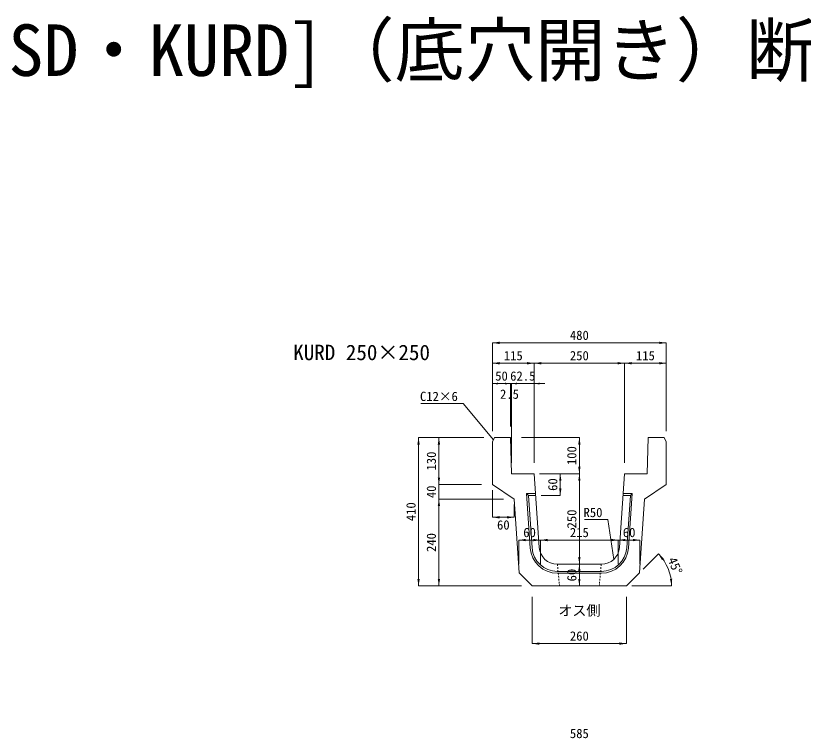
# Model space of a CAD drawing. Units: millimetres at full size, sheet at 1:20; some dimension numbers follow another scale. Extents: x 427 to 11009, y -9956 to -359.
# Drawn here: x 5718 to 7894, y -2355 to -359 of the extents above; entities that cross this region are included whole.
import ezdxf
from ezdxf.enums import TextEntityAlignment as Align

# ---------------------------------------------------------------- set-up
doc = ezdxf.new("R2010")
doc.units = ezdxf.units.MM
doc.header["$LTSCALE"] = 20
doc.linetypes.add('USER1', pattern=[0.405, 0.225, -0.18])
doc.layers.add('0_2', color=7, linetype='Continuous')
doc.layers.add('寸法線', color=7, linetype='Continuous', lineweight=9)
doc.layers.add('本体', color=2, linetype='Continuous', lineweight=13)
doc.styles.add('ＭＳ ゴシック', font='')
doc.styles.get('ＭＳ ゴシック').set_extended_font_data('MS Gothic')

# ---------------------------------------------------------------- blocks, each defined once
blk = doc.blocks.new('filled_arrow')
at = {"color": 0, "linetype": 'Continuous', "lineweight": -2}
blk.add_solid([(7.5, 1.25), (0, 0), (7.5, -1.25)], dxfattribs=at)

msp = doc.modelspace()

# ---------------------------------------------------------------- linework, layer by layer
at = {"layer": '寸法線'}
for p, q in [((7035.16, -1262.38), (7515.16, -1262.38)), ((7035.16, -1505.86), (7035.16, -1262.38)), ((7515.16, -1505.86), (7515.16, -1262.38)), ((7035.16, -1318.63), (7150.16, -1318.63)), ((7035.16, -1505.86), (7035.16, -1318.63)), ((7150.16, -1593.86), (7150.16, -1318.63)), ((7150.16, -1318.63), (7400.16, -1318.63)), ((7150.16, -1593.86), (7150.16, -1318.63)), ((7400.16, -1593.86), (7400.16, -1318.63)), ((7400.16, -1318.63), (7515.16, -1318.63)), ((7400.16, -1593.86), (7400.16, -1318.63)), ((7515.16, -1505.86), (7515.16, -1318.63)), ((7035.16, -1374.88), (7085.16, -1374.88)), ((7035.16, -1505.86), (7035.16, -1374.88)), ((7055.16, -1374.88), (7117.66, -1374.88)), ((7072.66, -1374.88), (7180.16, -1374.88)), ((7085.16, -1493.86), (7085.16, -1374.88)), ((7085.16, -1493.86), (7085.16, -1374.88)), ((7087.66, -1593.86), (7087.66, -1374.88)), ((7087.66, -1593.86), (7087.66, -1374.88)), ((7150.16, -1593.86), (7150.16, -1374.88)), ((6830.93, -1523.86), (6830.93, -1933.86)), ((7011.16, -1523.86), (6830.93, -1523.86)), ((6887.18, -1523.86), (6887.18, -1653.86)), ((7011.16, -1523.86), (6887.18, -1523.86)), ((7115.16, -1523.86), (7275.16, -1523.86)), ((7275.16, -1523.86), (7275.16, -1623.86)), ((6887.18, -1614.86), (6887.18, -1732.86)), ((7165.16, -1623.86), (7222.53, -1623.86)), ((7180.16, -1623.86), (7275.16, -1623.86)), ((7180.16, -1623.86), (7275.16, -1623.86)), ((7222.53, -1623.86), (7222.53, -1683.86)), ((7275.16, -1623.86), (7275.16, -1873.86)), ((7005.16, -1653.86), (6887.18, -1653.86)), ((7005.16, -1653.86), (6887.18, -1653.86)), ((7035.16, -1668.86), (7035.16, -1744.26)), ((7065.16, -1693.86), (6887.18, -1693.86)), ((6887.18, -1693.86), (6887.18, -1933.86)), ((7065.16, -1693.86), (6887.18, -1693.86)), ((7169.36, -1683.86), (7222.53, -1683.86)), ((7095.16, -1708.86), (7095.16, -1744.26)), ((7035.16, -1744.26), (7095.16, -1744.26)), ((7107.66, -1807.14), (7167.66, -1807.14)), ((7107.66, -1873.86), (7107.66, -1807.14)), ((7167.66, -1873.86), (7167.66, -1807.14)), ((7167.66, -1807.14), (7382.66, -1807.14)), ((7167.66, -1873.86), (7167.66, -1807.14)), ((7382.66, -1873.86), (7382.66, -1807.14)), ((7382.66, -1807.14), (7442.66, -1807.14)), ((7382.66, -1873.86), (7382.66, -1807.14)), ((7442.66, -1873.86), (7442.66, -1807.14)), ((7451.59, -1887.43), (7493.41, -1845.61)), ((7244.29, -1873.86), (7275.16, -1873.86)), ((7244.29, -1873.86), (7275.16, -1873.86)), ((7275.16, -1873.86), (7275.16, -1933.86)), ((7115.16, -1933.86), (6830.93, -1933.86)), ((7115.16, -1933.86), (6887.18, -1933.86)), ((7175.16, -1933.86), (7275.16, -1933.86)), ((7420.16, -1933.86), (7529.97, -1933.86)), ((7145.16, -1963.86), (7145.16, -2093.12)), ((7405.16, -1963.86), (7405.16, -2093.12)), ((7145.16, -2093.12), (7405.16, -2093.12))]:
    msp.add_line(p, q, dxfattribs=at)
for points in [[(7038.16, -1529.86), (6954.51, -1429.81), (6837.54, -1429.81)], [(7370.14, -1860.43), (7353.94, -1750.56), (7289.32, -1750.56)]]:
    msp.add_lwpolyline(points, dxfattribs=at)
msp.add_arc((7405.16, -1933.86), 124.8, 0, 45, dxfattribs=at)
at = {"layer": '本体'}
for p, q in [((7035.16, -1535.86), (7041.16, -1523.86)), ((7035.16, -1653.86), (7035.16, -1535.86)), ((7041.16, -1523.86), (7085.16, -1523.86)), ((7087.66, -1623.86), (7085.16, -1523.86)), ((7462.66, -1623.86), (7465.16, -1523.86)), ((7465.16, -1523.86), (7509.16, -1523.86)), ((7515.16, -1535.86), (7509.16, -1523.86)), ((7515.16, -1653.86), (7515.16, -1535.86)), ((7087.66, -1623.86), (7150.16, -1623.86)), ((7150.16, -1623.86), (7164.41, -1827.35)), ((7400.16, -1623.86), (7385.92, -1827.35)), ((7400.16, -1623.86), (7462.66, -1623.86)), ((7035.16, -1653.86), (7095.16, -1693.86)), ((7515.16, -1653.86), (7455.16, -1693.86)), ((7095.16, -1693.86), (7109.34, -1898.04)), ((7455.16, -1693.86), (7440.98, -1898.04)), ((7214.29, -1873.86), (7336.04, -1873.86)), ((7145.16, -1933.86), (7109.34, -1898.04)), ((7405.16, -1933.86), (7440.98, -1898.04)), ((7145.16, -1933.86), (7405.16, -1933.86))]:
    msp.add_line(p, q, dxfattribs=at)
at = {"layer": '本体', "color": 4, "lineweight": 5}
for p, q in [((7128.95, -1678.86), (7154.01, -1678.86)), ((7128.95, -1678.86), (7139.47, -1829.1)), ((7128.95, -1678.86), (7134.31, -1683.86)), ((7134.31, -1683.86), (7154.36, -1683.86)), ((7134.31, -1683.86), (7144.46, -1828.75)), ((7395.96, -1683.86), (7416.01, -1683.86)), ((7396.31, -1678.86), (7421.37, -1678.86)), ((7416.01, -1683.86), (7405.87, -1828.75)), ((7421.37, -1678.86), (7410.86, -1829.1)), ((7416.01, -1683.86), (7421.37, -1678.86)), ((7214.29, -1893.86), (7336.04, -1893.86)), ((7214.29, -1898.86), (7336.04, -1898.86))]:
    msp.add_line(p, q, dxfattribs=at)
at = {"layer": '本体', "linetype": 'USER1', "lineweight": 9}
for p, q in [((7214.66, -1873.86), (7220.16, -1933.86)), ((7335.66, -1873.86), (7330.16, -1933.86))]:
    msp.add_line(p, q, dxfattribs=at)
at = {"layer": '本体', "color": 4, "lineweight": 5}
for centre, radius, start, end in [((7214.29, -1823.86), 75, 184.00417, 270), ((7214.29, -1823.86), 70, 184.00417, 270), ((7336.04, -1823.86), 70, 270, 355.99583), ((7336.04, -1823.86), 75, 270, 355.99583)]:
    msp.add_arc(centre, radius, start, end, dxfattribs=at)
at = {"layer": '本体'}
for centre, start, end in [((7214.29, -1823.86), 184.00417, 270), ((7336.04, -1823.86), 270, 355.99583)]:
    msp.add_arc(centre, 50, start, end, dxfattribs=at)

# ---------------------------------------------------------------- block references
at = {"layer": '寸法線'}
for p, xscale, yscale in [((7035.16, -1262.38), 2.6, 2.6), ((7035.16, -1318.63), 2.6, 2.6), ((7150.16, -1318.63), 2.6, 2.6), ((7400.16, -1318.63), 2.6, 2.6), ((7035.16, -1374.88), 2, 2), ((7087.66, -1374.88), 2, 2), ((7150.16, -1374.88), 2, 2), ((7035.16, -1744.26), 2.6, 2.6), ((7107.66, -1807.14), 2.6, 2.6), ((7167.66, -1807.14), 2.6, 2.6), ((7382.66, -1807.14), 2.6, 2.6), ((7145.16, -2093.12), 2.6, 2.6)]:
    msp.add_blockref('filled_arrow', p, dxfattribs=dict(at, xscale=xscale, yscale=yscale))
for p, xscale, yscale, rotation in [((7515.16, -1262.38), 2.6, 2.6, 180), ((7150.16, -1318.63), 2.6, 2.6, 180), ((7400.16, -1318.63), 2.6, 2.6, 180), ((7515.16, -1318.63), 2.6, 2.6, 180), ((7085.16, -1374.88), 2, 2, 180), ((7085.16, -1374.88), 2, 2, 180), ((6830.93, -1523.86), 2.6, 2.6, 270), ((6887.18, -1523.86), 2.6, 2.6, 270), ((7038.16, -1529.86), 0.173, 0.173, 129.9), ((7275.16, -1523.86), 2.6, 2.6, 270), ((7275.16, -1623.86), 2.6, 2.6, 90), ((7222.53, -1623.86), 2.6, 2.6, 270), ((7275.16, -1623.86), 2.6, 2.6, 270), ((6887.18, -1653.86), 2.6, 2.6, 90), ((6887.18, -1653.86), 2.6, 2.6, 90), ((7222.53, -1683.86), 2.6, 2.6, 90), ((6887.18, -1693.86), 2.6, 2.6, 270), ((6887.18, -1693.86), 2.6, 2.6, 270), ((7095.16, -1744.26), 2.6, 2.6, 180), ((7167.66, -1807.14), 2.6, 2.6, 180), ((7382.66, -1807.14), 2.6, 2.6, 180), ((7442.66, -1807.14), 2.6, 2.6, 180), ((7493.41, -1845.61), 2.6, 2.6, 310.5), ((7275.16, -1873.86), 2.6, 2.6, 90), ((7370.14, -1860.43), 0.173, 0.173, 98.4), ((7275.16, -1873.86), 2.6, 2.6, 270), ((7529.97, -1933.86), 2.6, 2.6, 94.5), ((6830.93, -1933.86), 2.6, 2.6, 90), ((6887.18, -1933.86), 2.6, 2.6, 90), ((7275.16, -1933.86), 2.6, 2.6, 90), ((7405.16, -2093.12), 2.6, 2.6, 180)]:
    msp.add_blockref('filled_arrow', p, dxfattribs=dict(at, xscale=xscale, yscale=yscale, rotation=rotation))

# ---------------------------------------------------------------- texts
at = {"layer": '0_2', "style": 'ＭＳ ゴシック'}
for s, height, p in [('長尺Ｕ字溝 浸透用･可変用[KUSD・KURD]（底穴開き）断面図', 142.4, (5697.68, -453.77)), ('KURD 250×250', 42.72, (6673.65, -1288.72)), ('オス側', 28.48, (7275.16, -2001.82))]:
    msp.add_text(s, height=height, dxfattribs=at).set_placement(p, align=Align.MIDDLE_CENTER)
at = {"layer": '寸法線', "style": 'ＭＳ ゴシック'}
for s, p in [('480', (7275.16, -1241.38)), ('115', (7092.66, -1297.63)), ('250', (7275.16, -1297.63)), ('115', (7457.66, -1297.63)), ('50', (7060.16, -1353.88)), ('62.5', (7118.91, -1353.88)), ('2.5', (7082.08, -1404.12)), ('60', (7065.16, -1765.26)), ('60', (7137.66, -1786.14)), ('215', (7275.16, -1786.14)), ('60', (7412.66, -1786.14)), ('260', (7275.16, -2072.12)), ('585', (7275.16, -2341.38))]:
    msp.add_text(s, height=25.63, dxfattribs=at).set_placement(p, align=Align.MIDDLE_CENTER)
for s, p in [('C12×6', (6939.51, -1397.41)), ('R50', (7338.94, -1718.16))]:
    msp.add_text(s, height=25.63, dxfattribs=at).set_placement(p, align=Align.TOP_RIGHT)
for s, rotation, p in [('130', 90, (6866.18, -1588.86)), ('100', 90, (7254.16, -1573.86)), ('60', 90, (7201.53, -1653.86)), ('40', 90, (6866.18, -1673.86)), ('410', 90, (6809.93, -1728.86)), ('250', 90, (7254.16, -1748.86)), ('240', 90, (6866.18, -1813.86)), ('45°', 292.5, (7539.87, -1878.06)), ('60', 90, (7254.16, -1903.86))]:
    msp.add_text(s, height=25.63, rotation=rotation, dxfattribs=at).set_placement(p, align=Align.MIDDLE_CENTER)

doc.saveas('drawing.dxf')
